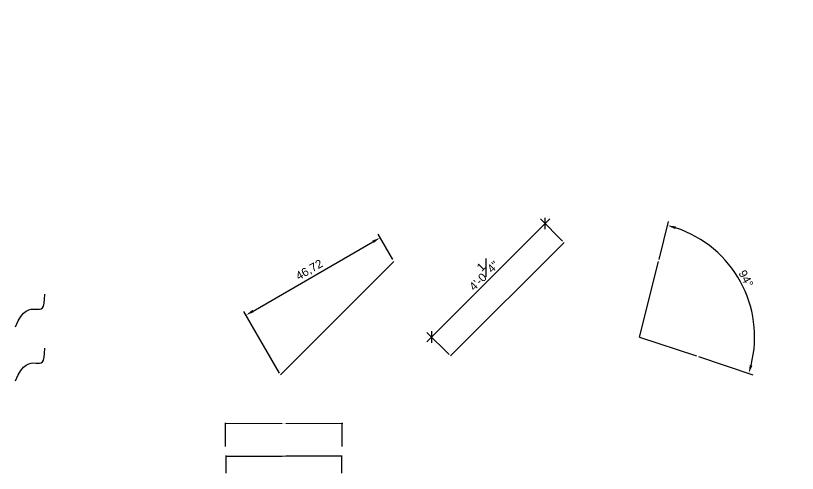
# Model space of a CAD drawing. Header units: inches. Extents: x 1 to 1852, y -566 to 111.
# Drawn here: x 250.5 to 486.1, y -26.8 to 111.2 of the extents above; entities that cross this region are included whole.
import ezdxf

# ---------------------------------------------------------------- set-up
doc = ezdxf.new("R2010")
doc.units = ezdxf.units.IN
doc.header["$MEASUREMENT"] = 0
doc.header["$PDMODE"] = 34
doc.header["$PDSIZE"] = 0.1
doc.layers.add('Layer1', color=7, linetype='Continuous')
doc.layers.add('Layer2', color=65, linetype='Continuous')
doc.styles.get("Standard").update_dxf_attribs({"font": 'arial.ttf'})
doc.linetypes.add('BATTING', pattern='A,0.0001,-0.1,[134,ltypeshp.shx,S=0.1,R=0,X=-0.1,Y=0],-0.2,[134,ltypeshp.shx,S=0.1,R=180,X=0.1,Y=0],-0.1', length=0.4001)
doc.linetypes.add('TRACKS', pattern='A,0.15,[130,ltypeshp.shx,S=0.25,R=0,X=0,Y=0],0.15', length=0.3)
doc.linetypes.add('ZIGZAG', pattern='A,0.0001,-0.2,[131,ltypeshp.shx,S=0.2,R=0,X=-0.2,Y=0],-0.4,[131,ltypeshp.shx,S=0.2,R=180,X=0.2,Y=0],-0.2', length=0.8001)
doc.dimstyles.new('custom_dim_style', dxfattribs={"dimtxt": 0.18, "dimasz": 0.18, "dimexe": 0.18, "dimexo": 0.0625, "dimgap": 0.09, "dimtad": 0, "dimtih": 1, "dimtoh": 1, "dimdec": 4, "dimzin": 0, "dimdsep": 46, "dimtxsty": 'Standard', "dimcen": 0.09, "dimclrd": 256, "dimclre": 256, "dimclrt": 256, "dimadec": 0, "dimazin": 0, "dimtfac": 1, "dimtdec": 4, "dimtofl": 0, "dimtmove": 0, "dimatfit": 3, "dimfxl": 0, "dimtolj": 1, "dimtzin": 0, "dimarcsym": 0})
doc.dimstyles.new('custom_style_ltypes', dxfattribs={"dimtxt": 0.18, "dimasz": 0.18, "dimexe": 0.18, "dimexo": 0.0625, "dimgap": 0.09, "dimtad": 0, "dimtih": 1, "dimtoh": 1, "dimdec": 4, "dimzin": 0, "dimdsep": 46, "dimtxsty": 'Standard', "dimblk": 'BOXBLANK', "dimcen": 0.09, "dimclrd": 4, "dimclre": 6, "dimadec": 0, "dimazin": 0, "dimtfac": 1, "dimtdec": 4, "dimtofl": 0, "dimtmove": 0, "dimatfit": 3, "dimfxl": 0, "dimtolj": 1, "dimtzin": 0, "dimlwd": 15, "dimarcsym": 0})
doc.dimstyles.new('ISO-25', dxfattribs={"dimtxt": 2.5, "dimasz": 2.5, "dimexe": 1.25, "dimexo": 0.625, "dimtad": 1, "dimtxsty": 'Standard', "dimcen": 2.5, "dimadec": 0, "dimazin": 0, "dimtfac": 1, "dimtmove": 0, "dimatfit": 3, "dimfxl": 0, "dimarcsym": 0})

# ---------------------------------------------------------------- blocks, each defined once
blk = doc.blocks.new('*D3')
at = {"layer": 'Defpoints', "color": 0, "transparency": 16777216}
for p in [(360.36, 44.29), (364.49, 37.14), (330.29, 2.94)]:
    blk.add_point(p, dxfattribs=at)
at = {"layer": 'Layer1', "color": 0, "lineweight": -2, "transparency": 16777216}
for p, q in [((364.17, 37.68), (359.73, 45.37)), ((322.07, 22.18), (358.19, 43.04)), ((329.98, 3.48), (319.28, 22.02))]:
    blk.add_line(p, q, dxfattribs=at)
at = {"layer": 'Layer1', "color": 0, "transparency": 16777216}
for points in [[(357.98, 43.4), (358.4, 42.68), (360.36, 44.29)], [(321.86, 22.54), (322.27, 21.82), (319.9, 20.93)]]:
    blk.add_solid(points, dxfattribs=at)
at = {"layer": 'Layer1', "color": 0, "transparency": 16777216, "insert": (339.07, 34.45), "char_height": 2.5, "attachment_point": 5, "rotation": 30}
blk.add_mtext('46,72', dxfattribs=at)
blk = doc.blocks.new('*D4')
at = {"layer": 'Defpoints', "color": 0, "transparency": 16777216}
for p in [(444.28, 37.14), (472.36, 22.16), (438.58, 14.34), (455.68, 8.64)]:
    blk.add_point(p, dxfattribs=at)
at = {"layer": 'Layer1', "color": 0, "lineweight": -2, "transparency": 16777216}
for p, q in [((444.43, 37.75), (447.3, 49.19)), ((456.28, 8.44), (472.66, 2.98))]:
    blk.add_line(p, q, dxfattribs=at)
blk.add_arc((438.58, 14.34), 34.67, 345.6975, 71.8313, dxfattribs=at)
at = {"layer": 'Layer1', "color": 0, "transparency": 16777216}
for points in [[(449.28, 46.88), (449.51, 47.68), (446.99, 47.98)], [(472.58, 5.66), (471.78, 5.89), (471.47, 3.38)]]:
    blk.add_solid(points, dxfattribs=at)
at = {"layer": 'Layer1', "color": 0, "transparency": 16777216, "insert": (470.64, 31.94), "char_height": 2.5, "attachment_point": 5, "rotation": 298.7644}
blk.add_mtext('94°', dxfattribs=at)
blk = doc.blocks.new('*D6')
at = {"layer": 'Defpoints', "color": 0, "transparency": 16777216}
for p in [(313.19, 111.24), (700.77, 14.34), (660.87, 8.64)]:
    blk.add_point(p, dxfattribs=at)
at = {"layer": 'Layer1', "color": 0, "lineweight": -2, "transparency": 16777216}
for p, q in [((690.77, 8.64), (695.77, 14.34)), ((695.77, 14.34), (711.54, 14.34)), ((661.5, 8.64), (690.77, 8.64))]:
    blk.add_line(p, q, dxfattribs=at)
at = {"layer": 'Layer1', "color": 0, "transparency": 16777216, "insert": (706.47, 16.47), "char_height": 2.5, "attachment_point": 5}
blk.add_mtext('102,59', dxfattribs=at)
blk = doc.blocks.new('*D7')
at = {"layer": 'Defpoints', "color": 0, "transparency": 16777216}
for p in [(313.19, 111.24), (677.97, 42.84), (666.57, 2.94)]:
    blk.add_point(p, dxfattribs=at)
at = {"layer": 'Layer1', "color": 0, "lineweight": -2, "transparency": 16777216}
for p, q in [((677.97, 37.84), (677.97, 53.85)), ((666.57, 32.84), (677.97, 37.84)), ((666.57, 3.57), (666.57, 32.84))]:
    blk.add_line(p, q, dxfattribs=at)
at = {"layer": 'Layer1', "color": 0, "transparency": 16777216, "insert": (675.84, 48.66), "char_height": 2.5, "attachment_point": 5, "rotation": 90}
blk.add_mtext('353,38', dxfattribs=at)
blk = doc.blocks.new('_ArchTick')
at = {"color": 0, "linetype": 'ByBlock', "const_width": 0.15}
blk.add_lwpolyline([(-0.5, -0.5), (0.5, 0.5)], dxfattribs=at)
blk = doc.blocks.new('*D8')
at = {"layer": 'Defpoints', "color": 0, "transparency": 16777216}
for p in [(410.08, 48.54), (415.78, 42.84), (381.59, 8.64)]:
    blk.add_point(p, dxfattribs=at)
at = {"layer": 'Layer1', "color": 1, "lineweight": -2, "transparency": 16777216}
blk.add_line((374.47, 12.93), (411.5, 49.95), dxfattribs=at)
at = {"layer": 'Layer1', "color": 0, "lineweight": -2, "transparency": 16777216}
for p, q in [((415.34, 43.28), (408.67, 49.95)), ((381.14, 9.08), (374.47, 15.75))]:
    blk.add_line(p, q, dxfattribs=at)
at = {"layer": 'Layer1', "color": 1, "lineweight": -2, "transparency": 16777216, "xscale": 2.5, "yscale": 2.5, "zscale": 2.5}
for p, rotation in [((410.08, 48.54), 44.99999999999999), ((375.89, 14.34), 225)]:
    blk.add_blockref('_ArchTick', p, dxfattribs=dict(at, rotation=rotation))
at = {"layer": 'Layer1', "color": 0, "transparency": 16777216, "insert": (390.76, 33.67), "char_height": 2.5, "attachment_point": 5, "rotation": 45}
blk.add_mtext('4\'-0{\\H1x;\\S1#4;}"', dxfattribs=at)
blk = doc.blocks.new('_BoxBlank')
at = {"color": 0, "linetype": 'ByBlock', "lineweight": -2}
for p, q in [((-0.5, 0), (-1, 0)), ((0.5, 0.5), (-0.5, 0.5)), ((-0.5, 0.5), (-0.5, -0.5)), ((0.5, -0.5), (0.5, 0.5)), ((-0.5, -0.5), (0.5, -0.5))]:
    blk.add_line(p, q, dxfattribs=at)
blk = doc.blocks.new('*D22')
at = {"color": 6, "linetype": 'TRACKS', "lineweight": -2, "transparency": 16777216}
blk.add_line((313.77, -18.63), (313.77, -11.54), dxfattribs=at)
at = {"color": 4, "linetype": 'BATTING', "lineweight": 15, "transparency": 16777216}
for p, q in [((313.95, -11.72), (330.8, -11.72)), ((348.72, -11.72), (331.87, -11.72))]:
    blk.add_line(p, q, dxfattribs=at)
at = {"color": 6, "linetype": 'ZIGZAG', "lineweight": -2, "transparency": 16777216}
blk.add_line((348.9, -18.63), (348.9, -11.54), dxfattribs=at)
at = {"layer": 'Defpoints', "color": 0, "transparency": 16777216}
for p in [(348.9, -11.72), (313.77, -18.69), (348.9, -18.69)]:
    blk.add_point(p, dxfattribs=at)
at = {"color": 4, "lineweight": 15, "transparency": 16777216, "xscale": 0.18, "yscale": 0.18, "zscale": 0.18, "rotation": 180}
blk.add_blockref('_BoxBlank', (313.77, -11.72), dxfattribs=at)
at = {"color": 4, "lineweight": 15, "transparency": 16777216, "xscale": 0.18, "yscale": 0.18, "zscale": 0.18}
blk.add_blockref('_BoxBlank', (348.9, -11.72), dxfattribs=at)
at = {"color": 0, "transparency": 16777216, "insert": (331.33, -11.72), "char_height": 0.18, "attachment_point": 5}
blk.add_mtext('\\A1;35.1233', dxfattribs=at)
blk = doc.blocks.new('*D23')
at = {"color": 183, "lineweight": -2, "true_color": 0x803dc2, "transparency": 16777216}
for p, q in [((313.9, -26.71), (313.9, -21.43)), ((348.85, -26.71), (348.85, -21.43))]:
    blk.add_line(p, q, dxfattribs=at)
at = {"color": 86, "lineweight": -2, "true_color": 0x2c881b, "transparency": 16777216}
for p, q in [((314.08, -21.61), (330.84, -21.61)), ((348.67, -21.61), (331.91, -21.61))]:
    blk.add_line(p, q, dxfattribs=at)
at = {"color": 86, "true_color": 0x2c881b, "transparency": 16777216}
for points in [[(314.08, -21.58), (314.08, -21.64), (313.9, -21.61)], [(348.67, -21.58), (348.67, -21.64), (348.85, -21.61)]]:
    blk.add_solid(points, dxfattribs=at)
at = {"layer": 'Defpoints', "color": 0, "transparency": 16777216}
for p in [(348.85, -21.61), (313.9, -26.77), (348.85, -26.77)]:
    blk.add_point(p, dxfattribs=at)
at = {"color": 151, "true_color": 0x50b3ff, "transparency": 16777216, "insert": (331.38, -21.61), "char_height": 0.18, "attachment_point": 5, "bg_fill": 1, "box_fill_scale": 1.25, "bg_fill_color": 256, "bg_fill_true_color": 3568962, "bg_fill_transparency": 0}
blk.add_mtext('\\A1;34.9453', dxfattribs=at)

msp = doc.modelspace()

# ---------------------------------------------------------------- linework, layer by layer
for points in [[(250.45879, 17.42602), (254.71377, 28.25498), (259.38796, 17.50312), (259.22455, 27.2875)], [(250.45879, 1.15715), (254.71377, 11.9861), (259.38796, 1.23424), (259.22455, 11.01863)]]:
    msp.add_open_spline(points, degree=3)
at = {"layer": 'Layer2'}
for p, q in [((381.58637, 8.64088), (415.78457, 42.83909)), ((330.28906, 2.94118), (364.48726, 37.13938)), ((438.58338, 14.34058), (444.28308, 37.13938)), ((438.58338, 14.34058), (455.68248, 8.64088))]:
    msp.add_line(p, q, dxfattribs=at)

# ---------------------------------------------------------------- dimensions: what is measured, and where the dimension line sits
at = {"color": 193, "true_color": 0x9b42ec}
for base, p1, p2, dimstyle, picture, middle in [((348.89666, -11.72407), (313.77332, -18.69321), (348.89666, -18.69321), 'custom_style_ltypes', '*D22', (331.33499, -11.72407)), ((348.84964, -21.614), (313.90431, -26.77161), (348.84964, -26.77161), 'custom_dim_style', '*D23', (331.37697, -21.614))]:
    dim = msp.add_linear_dim(base=base, p1=p1, p2=p2, dimstyle=dimstyle, dxfattribs=at)
    dim.commit()
    dim.dimension.update_dxf_attribs({"geometry": picture, "text_midpoint": middle})
at = {"layer": 'Layer1'}
for feature_location, offset, dtype, picture, middle in [((660.87171, 8.64088), (39.89791, 5.6997), 0, '*D6', (706.46879, 16.46797)), ((666.57141, 2.94118), (11.3994, 39.89791), 1, '*D7', (675.84342, 48.65508))]:
    dim = msp.add_ordinate_dim(feature_location=feature_location, offset=offset, dtype=dtype, origin=(313.18996, 111.2355), dimstyle='ISO-25', dxfattribs=at)
    dim.commit()
    dim.dimension.update_dxf_attribs({"geometry": picture, "text_midpoint": middle})
dim = msp.add_aligned_dim(p1=(381.58637, 8.64088), p2=(415.78457, 42.83909), distance=8.06059, dimstyle='ISO-25', override={"dimexe": 2, "dimzin": 8, "dimlunit": 4, "dimblk1": 'ArchTick', "dimblk2": 'ArchTick', "dimsah": 1, "dimdle": 2, "dimclrd": 1, "dimfrac": 1}, dxfattribs=at)
dim.commit()
dim.dimension.update_dxf_attribs({"geometry": '*D8', "text_midpoint": (390.75737, 33.66808)})
dim = msp.add_angular_dim_3p(base=(472.36045, 22.15806), center=(438.58338, 14.34058), p1=(455.68248, 8.64088), p2=(444.28308, 37.13938), dimstyle='ISO-25', dxfattribs=at)
dim.commit()
dim.dimension.update_dxf_attribs({"geometry": '*D4', "text_midpoint": (470.64204, 31.93905)})
dim = msp.add_linear_dim(base=(360.3581, 44.29131), p1=(330.28906, 2.94118), p2=(364.48726, 37.13938), angle=30, dimstyle='ISO-25', dxfattribs=at)
dim.commit()
dim.dimension.update_dxf_attribs({"geometry": '*D3', "text_midpoint": (339.06595, 34.45477)})

doc.saveas('drawing.dxf')
